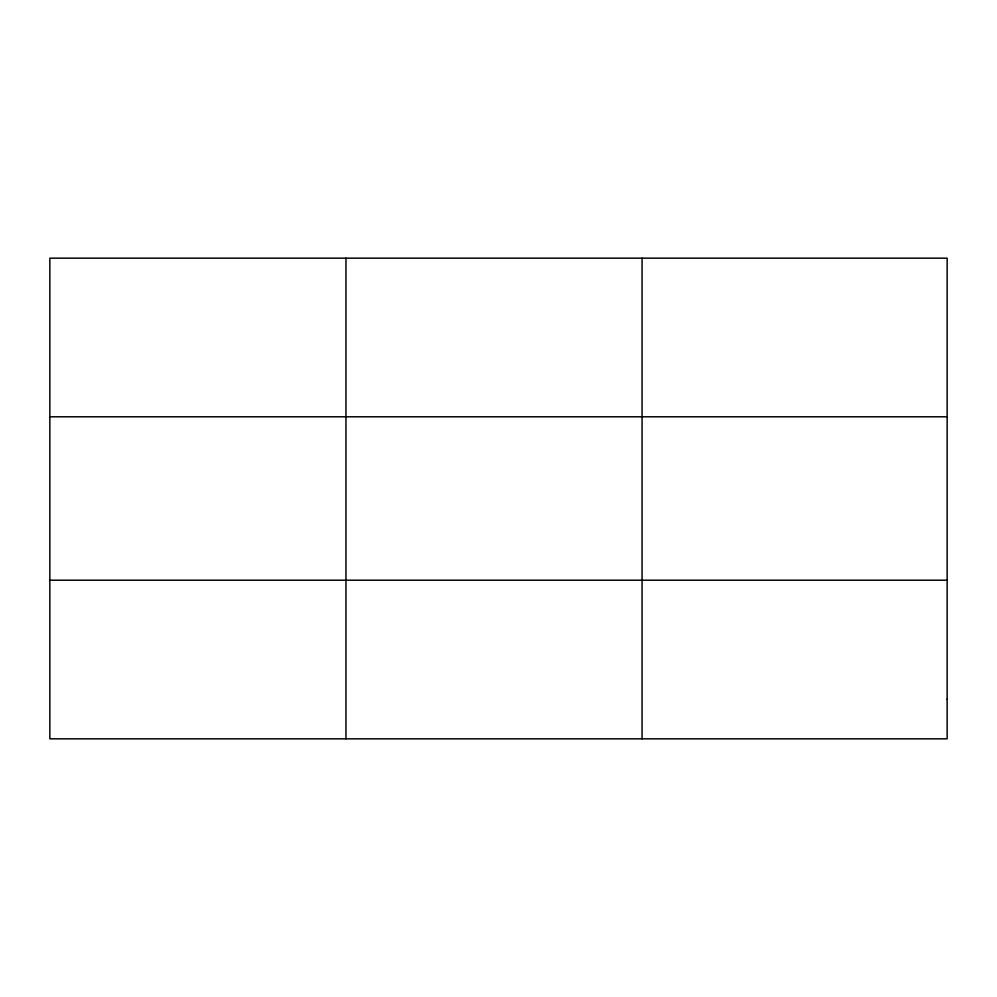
<?xml version="1.0" encoding="UTF-8"?>
<svg xmlns="http://www.w3.org/2000/svg" width="997" height="997" viewBox="0 0 997 997"><rect width="100%" height="100%" fill="white"/><g stroke="black" fill="none" stroke-linecap="round" stroke-linejoin="round"><path stroke-width="1.5" d="M345.959 738.827L345.959 258.173M642.068 738.827L642.068 258.173M49.85 416.796L947.15 416.796M49.85 580.204L947.15 580.204M947.15 699.171L947.15 738.827L49.85 738.827L49.85 258.173L947.15 258.173L947.15 699.171"/></g></svg>
